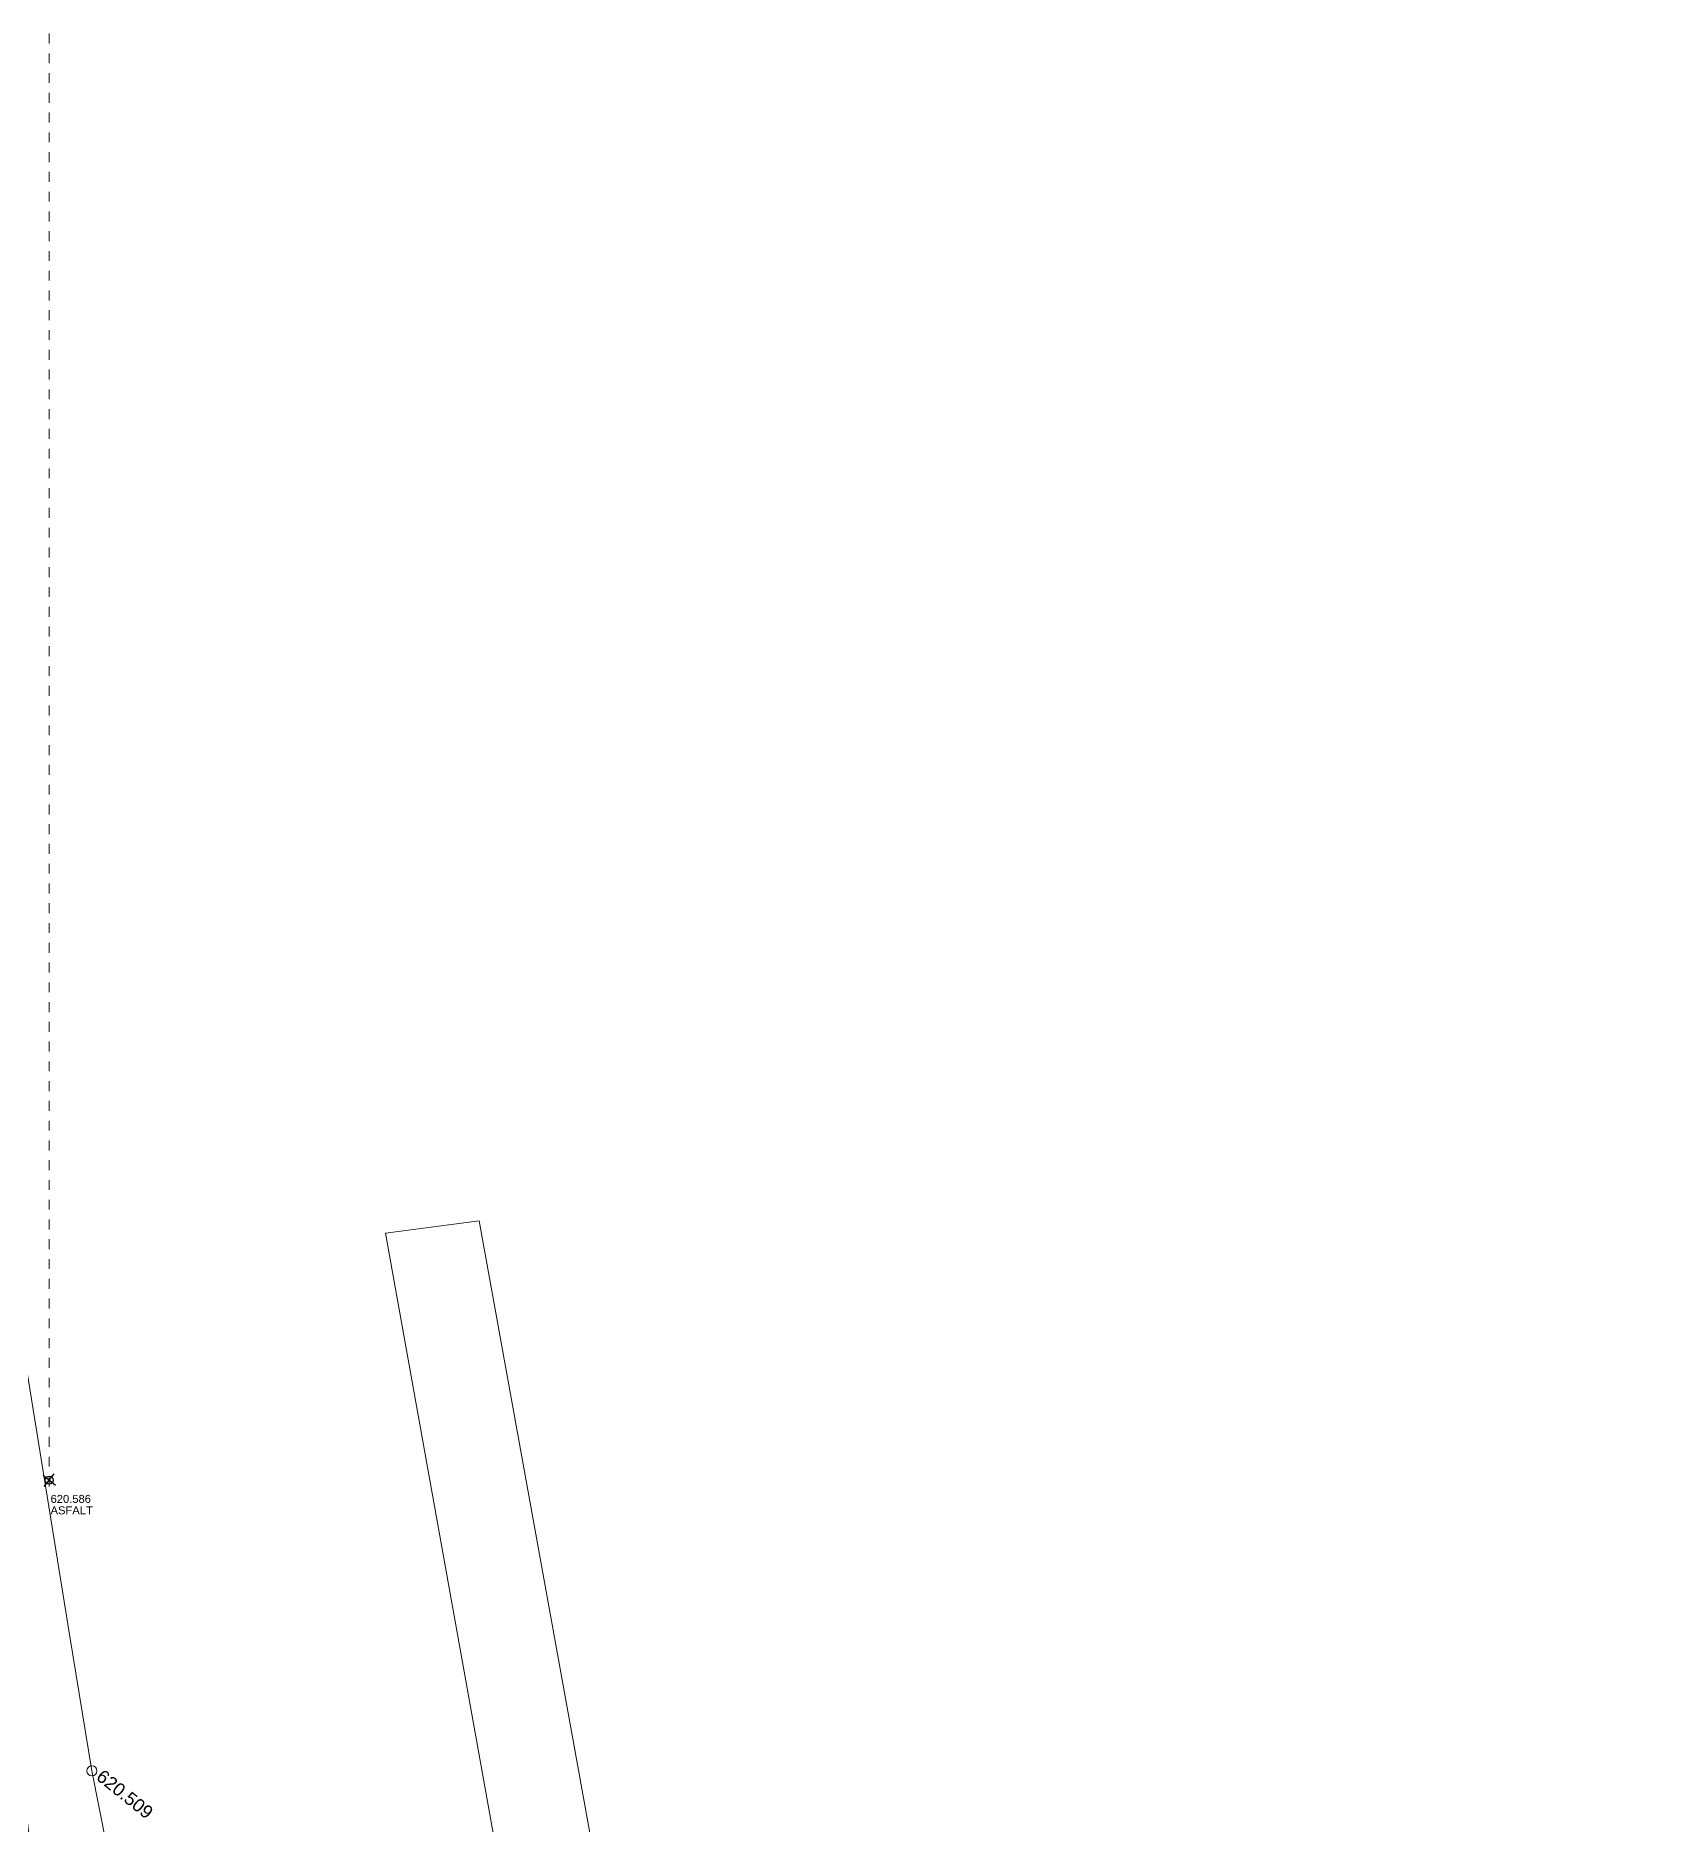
# Model space of a CAD drawing. Header units: millimetres. Extents: x 352490 to 502843, y -291772 to -106675.
# Drawn here: x 438885 to 463073, y -160300 to -133487 of the extents above; entities that cross this region are included whole.
import ezdxf

# ---------------------------------------------------------------- set-up
doc = ezdxf.new("R2010")
doc.units = ezdxf.units.MM
doc.header["$MEASUREMENT"] = 0
doc.linetypes.add('Dashed', pattern=[296.333333, 148.166667, -148.166667])
doc.layers.add('Drawing & Figure_Pen_No__108', color=7, linetype='Continuous', lineweight=13, true_color=0xfd8379)
doc.layers.add('Drawing & Figure_Pen_No__155', color=7, linetype='Continuous', lineweight=20, true_color=0xa86b51)
doc.layers.add('Drawing & Figure_Pen_No__15', color=214, linetype='Continuous', lineweight=25)
doc.layers.add('Drawing & Figure_Pen_No__55', color=214, linetype='Continuous', lineweight=25)
doc.styles.add('GENERATED_STYLE_1', font='')
doc.styles.get('GENERATED_STYLE_1').set_extended_font_data('Arial')

msp = doc.modelspace()

# ---------------------------------------------------------------- linework, layer by layer
at = {"layer": 'Drawing & Figure_Pen_No__108', "color": 11, "linetype": 'Dashed', "lineweight": 13, "true_color": 0xfd8379, "flags": 128}
msp.add_lwpolyline([(439088, -155235), (439088, -109662)], dxfattribs=at)
at = {"layer": 'Drawing & Figure_Pen_No__15', "color": 214, "linetype": 'Continuous', "lineweight": 25}
for p, q in [((438994, -155066), (439181, -155216)), ((439012, -155235), (439163, -155048))]:
    msp.add_line(p, q, dxfattribs=at)
msp.add_circle((439088, -155141), 60, dxfattribs=at)
at = {"layer": 'Drawing & Figure_Pen_No__155', "color": 35, "linetype": 'Continuous', "lineweight": 20, "true_color": 0xa86b51, "flags": 128}
for points in [[(461746, -207555), (456808, -199161), (452510, -190575), (451941, -189178), (450719, -185242), (448063, -173353), (444126, -151437), (445532, -151256), (449478, -173085), (452355, -185696), (452911, -187580), (453960, -190059), (458128, -198480), (463073, -206915)], [(456435, -210120), (455328, -210814), (449742, -201237), (447817, -197454), (444249, -189243), (442723, -183204), (439585, -166608), (438685, -159704), (438046, -157793), (437111, -152339), (438535, -152163), (439392, -157454), (439727, -159499), (440918, -165526), (444148, -182671), (445657, -188709), (449238, -197137), (451146, -200902)]]:
    msp.add_lwpolyline(points, close=True, dxfattribs=at)
at = {"layer": 'Drawing & Figure_Pen_No__155', "color": 35, "linetype": 'Continuous', "lineweight": 20, "true_color": 0xa86b51}
msp.add_circle((439727, -159499), 75, dxfattribs=at)

# ---------------------------------------------------------------- texts
at = {"layer": 'Drawing & Figure_Pen_No__155', "color": 35, "linetype": 'Continuous', "lineweight": 20, "true_color": 0xa86b51, "insert": (439775, -159619), "char_height": 195, "attachment_point": 7, "rotation": 321.224, "style": 'GENERATED_STYLE_1'}
msp.add_mtext('\\A1;{\\pql;\\fArial|b0|i0|c0|p34;620.509}', dxfattribs=at)
at = {"layer": 'Drawing & Figure_Pen_No__55', "color": 214, "linetype": 'Continuous', "lineweight": 25, "char_height": 120, "attachment_point": 7, "style": 'GENERATED_STYLE_1'}
for s, insert in [('\\A1;{\\pql;\\fArial|b0|i0|c0|p34;620.586}', (439107, -155484)), ('\\A1;{\\pql;\\fArial|b0|i0|c0|p34;ASFALT}', (439107, -155656))]:
    msp.add_mtext(s, dxfattribs=dict(at, insert=insert))

doc.saveas('drawing.dxf')
